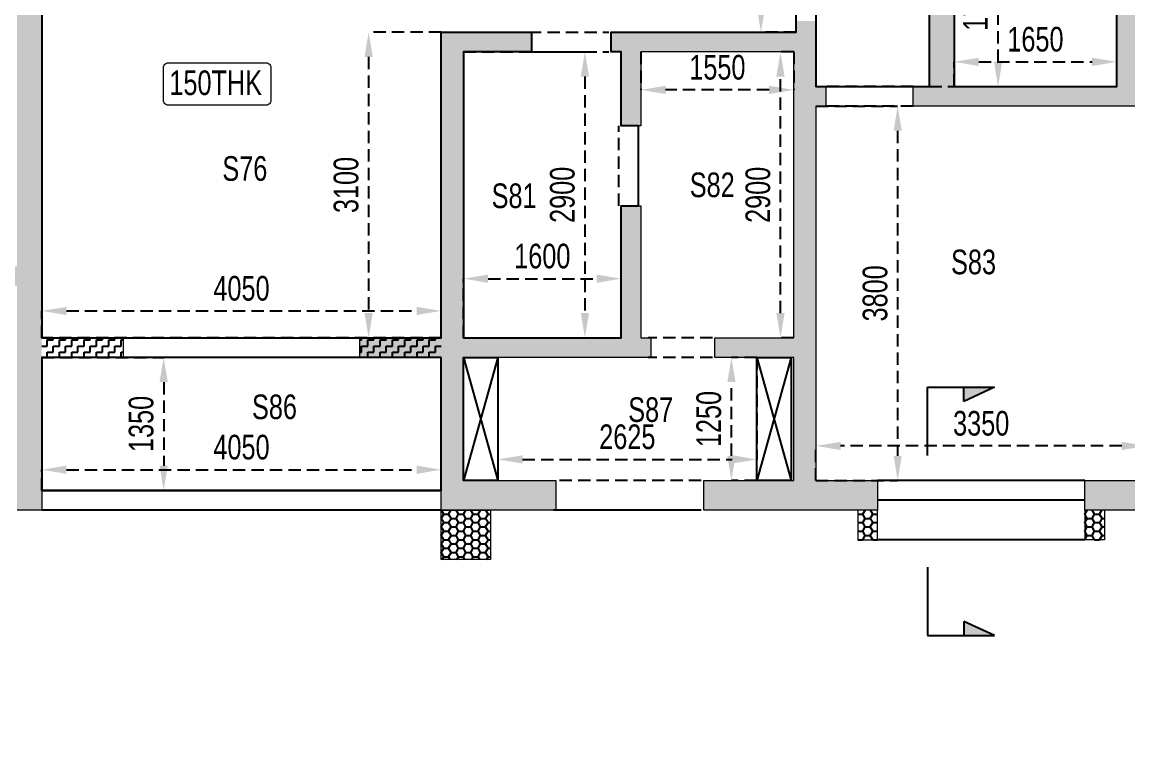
# Model space of a CAD drawing. Header units: millimetres. Extents: x 349 to 36302, y 188 to 51036.
# Drawn here: x 14052 to 25263, y 12200 to 19505 of the extents above; entities that cross this region are included whole.
import ezdxf

# ---------------------------------------------------------------- set-up
doc = ezdxf.new("R2010")
doc.units = ezdxf.units.MM
doc.linetypes.add('ACAD_ISO10W100', pattern=[18, 12, -3, 0, -3])
doc.linetypes.add('HIDDEN', pattern=[0.375, 0.25, -0.125])
for name, color, linetype in [('HATCH', 8, 'Continuous'), ('S-BEAM', 4, 'HIDDEN'), ('S-BEAM 1', 6, 'Continuous'), ('S-CUTOUT', 25, 'Continuous'), ('S-WALL HATCH', 251, 'Continuous'), ('SEC LINE', 1, 'Continuous')]:
    doc.layers.add(name, color=color, linetype=linetype)
for name, color, linetype, lineweight in [("S-BEAM NO'S", 2, 'Continuous', 20), ('S-GENERAL', 252, 'Continuous', 20), ('s-text', 20, 'Continuous', 13), ('S-WALL', 100, 'Continuous', 20)]:
    doc.layers.add(name, color=color, linetype=linetype, lineweight=lineweight)
doc.styles.add('Dim.s & Anno.(Misc.)', font='ARIALN.TTF')
doc.styles.add('SOBHA', font='swisscl.ttf')
doc.dimstyles.new('S-100-2', dxfattribs={"dimscale": 100, "dimtxt": 2.5, "dimasz": 2.5, "dimexe": 0, "dimexo": 0, "dimgap": 1, "dimtad": 1, "dimdec": 0, "dimzin": 0, "dimdsep": 46, "dimtxsty": 'SOBHA', "dimcen": 0.0895, "dimclrd": 8, "dimclre": 8, "dimclrt": 2, "dimadec": 0, "dimazin": 0, "dimtfac": 1, "dimtdec": 0, "dimtofl": 0, "dimtmove": 0, "dimatfit": 3, "dimfxl": 0.18, "dimtolj": 1, "dimtzin": 0, "dimlwd": -1, "dimlwe": -1, "dimarcsym": 1})
pattern_1 = [(0, (-404882.1, 280592.21), (62.5, 62.5), [62.5, -62.5]), (90, (-404819.6, 280592.21), (-62.5, 62.5), [62.5, -62.5])]
pattern_2 = [(0, (22525.838, 14251.84), (75, 43.30127), [50, -100]), (120, (22525.838, 14251.84), (-75, 43.30127), [50, -100]), (60, (22525.838, 14251.84), (2e-14, 86.60254), [-100, 50])]

# ---------------------------------------------------------------- blocks, each defined once
blk = doc.blocks.new('SEC')
at = {"layer": 'HATCH'}
h = blk.add_hatch(color=9, dxfattribs=at)
h.dxf.hatch_style = 1
h.paths.add_polyline_path([(543392.1, -306590.6), (543392.1, -306678.6), (543582.1, -306678.6)])
at = {"layer": 'SEC LINE', "color": 6, "linetype": 'ACAD_ISO10W100', "ltscale": 1000}
for p, q in [((543168, -306254.8), (543168, -306678.6)), ((543582.1, -306678.6), (543392.1, -306590.6)), ((543392.1, -306590.6), (543392.1, -306678.6)), ((543168, -306678.6), (543582.1, -306678.6))]:
    blk.add_line(p, q, dxfattribs=at)
blk = doc.blocks.new('*D186')
at = {"layer": 'Defpoints', "color": 0, "linetype": 'Continuous', "ltscale": 500, "transparency": 16777216}
for p in [(18301, 19402), (17565, 16302), (18301, 16302)]:
    blk.add_point(p, dxfattribs=at)
at = {"layer": 'S-BEAM', "color": 8, "ltscale": 500, "transparency": 16777216}
for p, q in [((18301, 19402), (17565, 19402)), ((17565, 19152), (17565, 16552)), ((18301, 16302), (17565, 16302))]:
    blk.add_line(p, q, dxfattribs=at)
at = {"layer": 'S-BEAM', "color": 8, "linetype": 'Continuous', "ltscale": 500, "transparency": 16777216}
for points in [[(17523, 19152), (17607, 19152), (17565, 19402)], [(17523, 16552), (17607, 16552), (17565, 16302)]]:
    blk.add_solid(points, dxfattribs=at)
at = {"layer": 'S-BEAM', "color": 2, "linetype": 'Continuous', "ltscale": 500, "transparency": 16777216, "insert": (17337, 17852), "char_height": 250, "attachment_point": 5, "rotation": 90, "style": 'SOBHA'}
blk.add_mtext('\\A1;3100', dxfattribs=at)
blk = doc.blocks.new('*D187')
at = {"layer": 'Defpoints', "color": 0, "linetype": 'Continuous', "ltscale": 500, "transparency": 16777216}
for p in [(18301, 16574), (14251, 16302), (18301, 16302)]:
    blk.add_point(p, dxfattribs=at)
at = {"layer": 'S-BEAM', "color": 8, "ltscale": 500, "transparency": 16777216}
for p, q in [((14251, 16302), (14251, 16574)), ((14501, 16574), (18051, 16574)), ((18301, 16302), (18301, 16574))]:
    blk.add_line(p, q, dxfattribs=at)
at = {"layer": 'S-BEAM', "color": 8, "linetype": 'Continuous', "ltscale": 500, "transparency": 16777216}
for points in [[(14501, 16615), (14501, 16532), (14251, 16574)], [(18051, 16615), (18051, 16532), (18301, 16574)]]:
    blk.add_solid(points, dxfattribs=at)
at = {"layer": 'S-BEAM', "color": 2, "linetype": 'Continuous', "ltscale": 500, "transparency": 16777216, "insert": (16276, 16802), "char_height": 250, "attachment_point": 5, "style": 'SOBHA'}
blk.add_mtext('\\A1;4050', dxfattribs=at)
blk = doc.blocks.new('*D188')
at = {"layer": 'Defpoints', "color": 0, "linetype": 'Continuous', "ltscale": 500, "transparency": 16777216}
for p in [(21741, 19202), (21876, 19202), (21876, 16302)]:
    blk.add_point(p, dxfattribs=at)
at = {"layer": 'S-BEAM', "color": 8, "ltscale": 500, "transparency": 16777216}
for p, q in [((21876, 19202), (21741, 19202)), ((21741, 16552), (21741, 18952)), ((21876, 16302), (21741, 16302))]:
    blk.add_line(p, q, dxfattribs=at)
at = {"layer": 'S-BEAM', "color": 8, "linetype": 'Continuous', "ltscale": 500, "transparency": 16777216}
for points in [[(21699, 18952), (21783, 18952), (21741, 19202)], [(21699, 16552), (21783, 16552), (21741, 16302)]]:
    blk.add_solid(points, dxfattribs=at)
at = {"layer": 'S-BEAM', "color": 2, "linetype": 'Continuous', "ltscale": 500, "transparency": 16777216, "insert": (21513, 17752), "char_height": 250, "attachment_point": 5, "rotation": 90, "style": 'SOBHA'}
blk.add_mtext('\\A1;2900', dxfattribs=at)
blk = doc.blocks.new('*D189')
at = {"layer": 'Defpoints', "color": 0, "linetype": 'Continuous', "ltscale": 500, "transparency": 16777216}
for p in [(20326, 19202), (21876, 19202), (20326, 18817)]:
    blk.add_point(p, dxfattribs=at)
at = {"layer": 'S-BEAM', "color": 8, "ltscale": 500, "transparency": 16777216}
for p, q in [((20326, 19202), (20326, 18817)), ((21876, 19202), (21876, 18817)), ((21626, 18817), (20576, 18817))]:
    blk.add_line(p, q, dxfattribs=at)
at = {"layer": 'S-BEAM', "color": 8, "linetype": 'Continuous', "ltscale": 500, "transparency": 16777216}
for points in [[(20576, 18859), (20576, 18775), (20326, 18817)], [(21626, 18859), (21626, 18775), (21876, 18817)]]:
    blk.add_solid(points, dxfattribs=at)
at = {"layer": 'S-BEAM', "color": 2, "linetype": 'Continuous', "ltscale": 500, "transparency": 16777216, "insert": (21101, 19045), "char_height": 250, "attachment_point": 5, "style": 'SOBHA'}
blk.add_mtext('\\A1;1550', dxfattribs=at)
blk = doc.blocks.new('*D190')
at = {"layer": 'Defpoints', "color": 0, "linetype": 'Continuous', "ltscale": 500, "transparency": 16777216}
for p in [(20126, 16901), (18526, 16302), (20126, 16302)]:
    blk.add_point(p, dxfattribs=at)
at = {"layer": 'S-BEAM', "color": 8, "ltscale": 500, "transparency": 16777216}
for p, q in [((18526, 16302), (18526, 16901)), ((18776, 16901), (19876, 16901)), ((20126, 16302), (20126, 16901))]:
    blk.add_line(p, q, dxfattribs=at)
at = {"layer": 'S-BEAM', "color": 8, "linetype": 'Continuous', "ltscale": 500, "transparency": 16777216}
for points in [[(18776, 16943), (18776, 16859), (18526, 16901)], [(19876, 16943), (19876, 16859), (20126, 16901)]]:
    blk.add_solid(points, dxfattribs=at)
at = {"layer": 'S-BEAM', "color": 2, "linetype": 'Continuous', "ltscale": 500, "transparency": 16777216, "insert": (19326, 17129), "char_height": 250, "attachment_point": 5, "style": 'SOBHA'}
blk.add_mtext('\\A1;1600', dxfattribs=at)
blk = doc.blocks.new('*D191')
at = {"layer": 'Defpoints', "color": 0, "linetype": 'Continuous', "ltscale": 500, "transparency": 16777216}
for p in [(18526, 19202), (18526, 16302), (19758, 16302)]:
    blk.add_point(p, dxfattribs=at)
at = {"layer": 'S-BEAM', "color": 8, "ltscale": 500, "transparency": 16777216}
for p, q in [((18526, 19202), (19758, 19202)), ((19758, 18952), (19758, 16552)), ((18526, 16302), (19758, 16302))]:
    blk.add_line(p, q, dxfattribs=at)
at = {"layer": 'S-BEAM', "color": 8, "linetype": 'Continuous', "ltscale": 500, "transparency": 16777216}
for points in [[(19716, 18952), (19800, 18952), (19758, 19202)], [(19716, 16552), (19800, 16552), (19758, 16302)]]:
    blk.add_solid(points, dxfattribs=at)
at = {"layer": 'S-BEAM', "color": 2, "linetype": 'Continuous', "ltscale": 500, "transparency": 16777216, "insert": (19530, 17752), "char_height": 250, "attachment_point": 5, "rotation": 90, "style": 'SOBHA'}
blk.add_mtext('\\A1;2900', dxfattribs=at)
blk = doc.blocks.new('*D192')
at = {"layer": 'Defpoints', "color": 0, "linetype": 'Continuous', "ltscale": 500, "transparency": 16777216}
for p in [(22101, 15204), (22101, 14852), (25451, 14852)]:
    blk.add_point(p, dxfattribs=at)
at = {"layer": 'S-BEAM', "color": 8, "ltscale": 500, "transparency": 16777216}
for p, q in [((22101, 14852), (22101, 15204)), ((25201, 15204), (22351, 15204)), ((25451, 14852), (25451, 15204))]:
    blk.add_line(p, q, dxfattribs=at)
at = {"layer": 'S-BEAM', "color": 8, "linetype": 'Continuous', "ltscale": 500, "transparency": 16777216}
for points in [[(22351, 15245), (22351, 15162), (22101, 15204)], [(25201, 15245), (25201, 15162), (25451, 15204)]]:
    blk.add_solid(points, dxfattribs=at)
at = {"layer": 'S-BEAM', "color": 2, "linetype": 'Continuous', "ltscale": 500, "transparency": 16777216, "insert": (23776, 15432), "char_height": 250, "attachment_point": 5, "style": 'SOBHA'}
blk.add_mtext('\\A1;3350', dxfattribs=at)
blk = doc.blocks.new('*D193')
at = {"layer": 'Defpoints', "color": 0, "linetype": 'Continuous', "ltscale": 500, "transparency": 16777216}
for p in [(22101, 18652), (22101, 14852), (22929, 14852)]:
    blk.add_point(p, dxfattribs=at)
at = {"layer": 'S-BEAM', "color": 8, "ltscale": 500, "transparency": 16777216}
for p, q in [((22101, 18652), (22929, 18652)), ((22929, 18402), (22929, 15102)), ((22101, 14852), (22929, 14852))]:
    blk.add_line(p, q, dxfattribs=at)
at = {"layer": 'S-BEAM', "color": 8, "linetype": 'Continuous', "ltscale": 500, "transparency": 16777216}
for points in [[(22888, 18402), (22971, 18402), (22929, 18652)], [(22888, 15102), (22971, 15102), (22929, 14852)]]:
    blk.add_solid(points, dxfattribs=at)
at = {"layer": 'S-BEAM', "color": 2, "linetype": 'Continuous', "ltscale": 500, "transparency": 16777216, "insert": (22701, 16752), "char_height": 250, "attachment_point": 5, "rotation": 90, "style": 'SOBHA'}
blk.add_mtext('\\A1;3800', dxfattribs=at)
blk = doc.blocks.new('*D167')
at = {"layer": 'Defpoints', "color": 0, "linetype": 'Continuous', "ltscale": 500, "transparency": 16777216}
for p in [(18876, 16102, 0), (21501, 16102, 0), (21501, 15067)]:
    blk.add_point(p, dxfattribs=at)
at = {"layer": 'S-BEAM', "color": 8, "ltscale": 500, "transparency": 16777216}
for p, q in [((18876, 16102), (18876, 15067)), ((21501, 16102), (21501, 15067)), ((19126, 15067), (21251, 15067))]:
    blk.add_line(p, q, dxfattribs=at)
at = {"layer": 'S-BEAM', "color": 8, "linetype": 'Continuous', "ltscale": 500, "transparency": 16777216}
for points in [[(19126, 15109), (19126, 15025), (18876, 15067)], [(21251, 15109), (21251, 15025), (21501, 15067)]]:
    blk.add_solid(points, dxfattribs=at)
at = {"layer": 'S-BEAM', "color": 2, "linetype": 'Continuous', "ltscale": 500, "transparency": 16777216, "insert": (20188, 15295), "char_height": 250, "attachment_point": 5, "style": 'SOBHA'}
blk.add_mtext('\\A1;2625', dxfattribs=at)
blk = doc.blocks.new('*D168')
at = {"layer": 'Defpoints', "color": 0, "linetype": 'Continuous', "ltscale": 500, "transparency": 16777216}
for p in [(21243, 16102), (21501, 16102), (21501, 14852, 0)]:
    blk.add_point(p, dxfattribs=at)
at = {"layer": 'S-BEAM', "color": 8, "ltscale": 500, "transparency": 16777216}
for p, q in [((21501, 16102), (21243, 16102)), ((21243, 15102), (21243, 15852)), ((21501, 14852), (21243, 14852))]:
    blk.add_line(p, q, dxfattribs=at)
at = {"layer": 'S-BEAM', "color": 8, "linetype": 'Continuous', "ltscale": 500, "transparency": 16777216}
for points in [[(21202, 15852), (21285, 15852), (21243, 16102)], [(21202, 15102), (21285, 15102), (21243, 14852)]]:
    blk.add_solid(points, dxfattribs=at)
at = {"layer": 'S-BEAM', "color": 2, "linetype": 'Continuous', "ltscale": 500, "transparency": 16777216, "insert": (21015, 15477), "char_height": 250, "attachment_point": 5, "rotation": 90, "style": 'SOBHA'}
blk.add_mtext('\\A1;1250', dxfattribs=at)
blk = doc.blocks.new('*D200')
at = {"layer": 'Defpoints', "color": 0, "linetype": 'Continuous', "ltscale": 500, "transparency": 16777216}
for p in [(18301, 14962), (14251, 14752), (18301, 14752)]:
    blk.add_point(p, dxfattribs=at)
at = {"layer": 'S-BEAM', "color": 8, "ltscale": 500, "transparency": 16777216}
for p, q in [((14251, 14752), (14251, 14962)), ((14501, 14962), (18051, 14962)), ((18301, 14752), (18301, 14962))]:
    blk.add_line(p, q, dxfattribs=at)
at = {"layer": 'S-BEAM', "color": 8, "linetype": 'Continuous', "ltscale": 500, "transparency": 16777216}
for points in [[(14501, 15004), (14501, 14920), (14251, 14962)], [(18051, 15004), (18051, 14920), (18301, 14962)]]:
    blk.add_solid(points, dxfattribs=at)
at = {"layer": 'S-BEAM', "color": 2, "linetype": 'Continuous', "ltscale": 500, "transparency": 16777216, "insert": (16276, 15190), "char_height": 250, "attachment_point": 5, "style": 'SOBHA'}
blk.add_mtext('\\A1;4050', dxfattribs=at)
blk = doc.blocks.new('*D201')
at = {"layer": 'Defpoints', "color": 0, "linetype": 'Continuous', "ltscale": 500, "transparency": 16777216}
for p in [(14251, 16102), (14251, 14752), (15487, 14752)]:
    blk.add_point(p, dxfattribs=at)
at = {"layer": 'S-BEAM', "color": 8, "ltscale": 500, "transparency": 16777216}
for p, q in [((14251, 16102), (15487, 16102)), ((15487, 15852), (15487, 15002)), ((14251, 14752), (15487, 14752))]:
    blk.add_line(p, q, dxfattribs=at)
at = {"layer": 'S-BEAM', "color": 8, "linetype": 'Continuous', "ltscale": 500, "transparency": 16777216}
for points in [[(15445, 15852), (15529, 15852), (15487, 16102)], [(15445, 15002), (15529, 15002), (15487, 14752)]]:
    blk.add_solid(points, dxfattribs=at)
at = {"layer": 'S-BEAM', "color": 2, "linetype": 'Continuous', "ltscale": 500, "transparency": 16777216, "insert": (15259, 15427), "char_height": 250, "attachment_point": 5, "rotation": 90, "style": 'SOBHA'}
blk.add_mtext('\\A1;1350', dxfattribs=at)
blk = doc.blocks.new('*D208')
at = {"layer": 'Defpoints', "color": 0, "linetype": 'Continuous', "ltscale": 500, "transparency": 16777216}
for p in [(21901, 20527), (21543, 19402), (21901, 19402)]:
    blk.add_point(p, dxfattribs=at)
at = {"layer": 'S-BEAM', "color": 8, "ltscale": 500, "transparency": 16777216}
for p, q in [((21901, 20527), (21543, 20527)), ((21543, 20277), (21543, 19652)), ((21901, 19402), (21543, 19402))]:
    blk.add_line(p, q, dxfattribs=at)
at = {"layer": 'S-BEAM', "color": 8, "linetype": 'Continuous', "ltscale": 500, "transparency": 16777216}
for points in [[(21501, 20277), (21585, 20277), (21543, 20527)], [(21501, 19652), (21585, 19652), (21543, 19402)]]:
    blk.add_solid(points, dxfattribs=at)
at = {"layer": 'S-BEAM', "color": 2, "linetype": 'Continuous', "ltscale": 500, "transparency": 16777216, "insert": (21315, 19964), "char_height": 250, "attachment_point": 5, "rotation": 90, "style": 'SOBHA'}
blk.add_mtext('\\A1;1125', dxfattribs=at)
blk = doc.blocks.new('*D209')
at = {"layer": 'Defpoints', "color": 0, "linetype": 'Continuous', "ltscale": 500, "transparency": 16777216}
for p in [(23251, 20552), (23947, 20552), (23251, 18852)]:
    blk.add_point(p, dxfattribs=at)
at = {"layer": 'S-BEAM', "color": 8, "ltscale": 500, "transparency": 16777216}
for p, q in [((23251, 20552), (23947, 20552)), ((23947, 19102), (23947, 20302)), ((23251, 18852), (23947, 18852))]:
    blk.add_line(p, q, dxfattribs=at)
at = {"layer": 'S-BEAM', "color": 8, "linetype": 'Continuous', "ltscale": 500, "transparency": 16777216}
for points in [[(23906, 20302), (23989, 20302), (23947, 20552)], [(23906, 19102), (23989, 19102), (23947, 18852)]]:
    blk.add_solid(points, dxfattribs=at)
at = {"layer": 'S-BEAM', "color": 2, "linetype": 'Continuous', "ltscale": 500, "transparency": 16777216, "insert": (23719, 19702), "char_height": 250, "attachment_point": 5, "rotation": 90, "style": 'SOBHA'}
blk.add_mtext('\\A1;1700', dxfattribs=at)
blk = doc.blocks.new('*D211')
at = {"layer": 'Defpoints', "color": 0, "linetype": 'Continuous', "ltscale": 500, "transparency": 16777216}
for p in [(25151, 19102), (23501, 18852), (25151, 18852)]:
    blk.add_point(p, dxfattribs=at)
at = {"layer": 'S-BEAM', "color": 8, "ltscale": 500, "transparency": 16777216}
for p, q in [((23501, 18852), (23501, 19102)), ((23751, 19102), (24901, 19102)), ((25151, 18852), (25151, 19102))]:
    blk.add_line(p, q, dxfattribs=at)
at = {"layer": 'S-BEAM', "color": 8, "linetype": 'Continuous', "ltscale": 500, "transparency": 16777216}
for points in [[(23751, 19143), (23751, 19060), (23501, 19102)], [(24901, 19143), (24901, 19060), (25151, 19102)]]:
    blk.add_solid(points, dxfattribs=at)
at = {"layer": 'S-BEAM', "color": 2, "linetype": 'Continuous', "ltscale": 500, "transparency": 16777216, "insert": (24326, 19330), "char_height": 250, "attachment_point": 5, "style": 'SOBHA'}
blk.add_mtext('\\A1;1650', dxfattribs=at)

msp = doc.modelspace()

# ---------------------------------------------------------------- hatches: boundary and pattern name
at = {"layer": 'S-WALL HATCH', "linetype": 'Continuous', "ltscale": 500, "transparency": 33554687}
h = msp.add_hatch(dxfattribs=at)
h.set_pattern_fill('HONEY', color=25, scale=400)
h.set_pattern_definition([(0, (-1187868.24, 206467.5), (75, 43.3012702), [50, -100]), (120, (-1187868.24, 206467.5), (-75, 43.3012702), [50, -100]), (60, (-1187868.24, 206467.5), (2e-14, 86.6025404), [-100, 50])])
h.paths.add_polyline_path([(12450.8, 14551.8), (11950.8, 14551.8), (11950.8, 14051.8), (12450.8, 14051.8)])
h.paths.add_polyline_path([(4050.8, 19351.8), (3750.8, 19351.8), (3750.8, 19151.8), (4050.8, 19151.8)])
h.paths.add_polyline_path([(4050.8, 21651.8), (3750.8, 21651.8), (3750.8, 21451.8), (4050.8, 21451.8)])
h.paths.add_polyline_path([(30435.5, 1753.7), (33681.1, 1753.7), (33681.1, 2149), (30435.5, 2149)], flags=9)
h.paths.add_polyline_path([(23298.5, 13257.5), (23683.5, 13257.5), (23683.5, 13978.3), (23298.5, 13978.3)], flags=9)
h.paths.add_polyline_path([(23298.5, 15089.1), (23683.5, 15089.1), (23683.5, 15809.9), (23298.5, 15809.9)], flags=9)
h.paths.add_polyline_path([(16805.3, 31053.7), (16805.3, 32614), (16278.1, 32614), (16278.1, 31053.7)], flags=9)
h.paths.add_polyline_path([(3995.8, 40319.6), (3995.8, 41879.9), (3468.6, 41879.9), (3468.6, 40319.6)], flags=9)
h.paths.add_polyline_path([(3995.8, 36144.6), (3995.8, 37704.9), (3468.6, 37704.9), (3468.6, 36144.6)], flags=9)
h.paths.add_polyline_path([(3995.8, 25169.6), (3995.8, 26729.9), (3468.6, 26729.9), (3468.6, 25169.6)], flags=9)
h.paths.add_polyline_path([(3995.8, 15569.6), (3995.8, 17129.9), (3468.6, 17129.9), (3468.6, 15569.6)], flags=9)
h.paths.add_polyline_path([(15338.4, 13898.5), (16898.7, 13898.5), (16898.7, 14425.7), (15338.4, 14425.7)], flags=9)
h.paths.add_polyline_path([(32310.4, 22157.4), (32310.4, 23717.7), (31783.2, 23717.7), (31783.2, 22157.4)], flags=9)
h.paths.add_polyline_path([(28341.5, 31576.1), (28341.5, 33136.4), (27814.3, 33136.4), (27814.3, 31576.1)], flags=9)
h.paths.add_polyline_path([(32209.4, 39845.6), (32209.4, 41405.9), (31682.2, 41405.9), (31682.2, 39845.6)], flags=9)
h.paths.add_polyline_path([(11135.4, 34608.9), (12695.7, 34608.9), (12695.7, 35136.1), (11135.4, 35136.1)], flags=9)
h.paths.add_polyline_path([(22721.8, 49894.7), (24282.1, 49894.7), (24282.1, 50421.9), (22721.8, 50421.9)], flags=9)
h.paths.add_polyline_path([(32217.9, 42546.6), (32217.9, 44106.9), (31690.7, 44106.9), (31690.7, 42546.6)], flags=9)
h.paths.add_polyline_path([(32217.9, 33735.1), (32217.9, 35295.4), (31690.7, 35295.4), (31690.7, 33735.1)], flags=9)
h.paths.add_polyline_path([(26431.7, 14028.2), (27992, 14028.2), (27992, 14555.4), (26431.7, 14555.4)], flags=9)
h.paths.add_polyline_path([(19356.2, 14028.2), (20916.5, 14028.2), (20916.5, 14555.4), (19356.2, 14555.4)], flags=9)
h.paths.add_polyline_path([(9371.6, 14028.2), (10931.9, 14028.2), (10931.9, 14555.4), (9371.6, 14555.4)], flags=9)
h.paths.add_polyline_path([(4041.8, 22231.9), (4041.8, 23792.2), (3514.6, 23792.2), (3514.6, 22231.9)], flags=9)
h.paths.add_polyline_path([(4101.1, 47007.5), (4101.1, 48567.8), (3573.9, 48567.8), (3573.9, 47007.5)], flags=9)
h.paths.add_polyline_path([(15497.8, 33271.2), (15497.8, 34831.5), (14970.6, 34831.5), (14970.6, 33271.2)], flags=9)
h.paths.add_polyline_path([(15418.8, 35571.6), (15418.8, 37131.9), (14891.6, 37131.9), (14891.6, 35571.6)], flags=9)
h.paths.add_polyline_path([(15418.8, 37871.6), (15418.8, 39431.9), (14891.6, 39431.9), (14891.6, 37871.6)], flags=9)
h.paths.add_polyline_path([(11269.1, 25056.1), (11269.1, 26616.4), (10741.9, 26616.4), (10741.9, 25056.1)], flags=9)
h.paths.add_polyline_path([(12053.5, 20391.2), (12053.5, 21951.5), (11526.3, 21951.5), (11526.3, 20391.2)], flags=9)
h.paths.add_polyline_path([(17843, 21083.2), (17843, 22643.5), (17315.8, 22643.5), (17315.8, 21083.2)], flags=9)
h.paths.add_polyline_path([(23700.8, 20682.3), (25261.1, 20682.3), (25261.1, 21209.5), (23700.8, 21209.5)], flags=9)
h.paths.add_polyline_path([(21864.1, 20682.3), (23424.4, 20682.3), (23424.4, 21209.5), (21864.1, 21209.5)], flags=9)
h.paths.add_polyline_path([(24771.6, 39874), (24771.6, 41434.3), (24244.4, 41434.3), (24244.4, 39874)], flags=9)
h.paths.add_polyline_path([(24024.9, 43785.1), (24024.9, 45345.4), (23497.7, 45345.4), (23497.7, 43785.1)], flags=9)
h.paths.add_polyline_path([(27687.3, 46261.9), (29247.6, 46261.9), (29247.6, 46789.1), (27687.3, 46789.1)], flags=9)
h.paths.add_polyline_path([(11324.9, 39860.1), (11324.9, 41420.3), (10797.7, 41420.3), (10797.7, 39860.1)], flags=9)
h.paths.add_polyline_path([(8551.4, 46461.9), (10111.7, 46461.9), (10111.7, 46989.1), (8551.4, 46989.1)], flags=9)
h.paths.add_polyline_path([(8690.4, 24598.6), (9781.3, 24598.6), (9781.3, 25125.8), (8690.4, 25125.8)], flags=9)
h.paths.add_polyline_path([(23080.3, 22903.1), (24171.2, 22903.1), (24171.2, 23430.3), (23080.3, 23430.3)], flags=9)
h.paths.add_polyline_path([(23363.2, 32960), (24454.2, 32960), (24454.2, 33487.2), (23363.2, 33487.2)], flags=9)
h.paths.add_polyline_path([(25689.8, 41058.7), (26780.7, 41058.7), (26780.7, 41585.9), (25689.8, 41585.9)], flags=9)
h.paths.add_polyline_path([(8797.6, 41783.2), (9888.5, 41783.2), (9888.5, 42310.3), (8797.6, 42310.3)], flags=9)
h.paths.add_polyline_path([(13914.6, 33663.8), (15005.6, 33663.8), (15005.6, 34191), (13914.6, 34191)], flags=9)
h.paths.add_polyline_path([(17749, 42186.8), (18839.9, 42186.8), (18839.9, 42714), (17749, 42714)], flags=9)
h.paths.add_polyline_path([(32407.1, 40250.9), (32792.1, 40250.9), (32792.1, 40971.7), (32407.1, 40971.7)], flags=9)
h.paths.add_polyline_path([(28711.8, 40250.9), (29096.8, 40250.9), (29096.8, 40971.7), (28711.8, 40971.7)], flags=9)
h.paths.add_polyline_path([(14069.1, 23982.3), (15629.4, 23982.3), (15629.4, 24509.5), (14069.1, 24509.5)], flags=9)
h.paths.add_polyline_path([(13852.4, 24365.9), (13852.4, 25926.2), (13325.2, 25926.2), (13325.2, 24365.9)], flags=9)
h.paths.add_polyline_path([(13852.4, 39924.2), (13852.4, 41484.4), (13325.2, 41484.4), (13325.2, 39924.2)], flags=9)
h.paths.add_polyline_path([(21606.4, 41561.6), (23166.7, 41561.6), (23166.7, 42088.8), (21606.4, 42088.8)], flags=9)
h.paths.add_polyline_path([(14113.7, 9780.6), (21494.1, 9780.6), (21494.1, 11995.1), (14113.7, 11995.1)], flags=9)
h.paths.add_polyline_path([(30381.2, 3048.3), (35216.4, 3048.3), (35216.4, 3482.8), (30381.2, 3482.8)], flags=9)
h.paths.add_polyline_path([(27476.8, 5434.1), (28877.8, 5434.1), (28877.8, 5830.2), (27476.8, 5830.2)], flags=9)
h.paths.add_polyline_path([(30319.7, 4396), (34324.9, 4396), (34324.9, 4791.4), (30319.7, 4791.4)], flags=9)
h.paths.add_polyline_path([(27372.9, 6302.6), (32821.9, 6302.6), (32821.9, 7690), (27372.9, 7690)], flags=9)
h.paths.add_polyline_path([(27385.4, 7723.6), (28580.9, 7723.6), (28580.9, 8111.7), (27385.4, 8111.7)], flags=9)
h.paths.add_polyline_path([(14017.2, 11970.3), (15743.3, 11970.3), (15743.3, 12497.5), (14017.2, 12497.5)], flags=9)
h.paths.add_polyline_path([(13975.9, 12347.3), (23228.1, 12347.3), (23228.1, 13200.6), (13975.9, 13200.6)], flags=9)
h = msp.add_hatch(dxfattribs=at)
h.set_pattern_fill('HONEY', color=25, scale=400)
h.set_pattern_definition(pattern_2)
h.paths.add_polyline_path([(27063.3, 50251.8), (26863.3, 50251.8), (26863.3, 49951.8), (27063.3, 49951.8)])
h.paths.add_polyline_path([(24763.3, 50251.8), (24563.3, 50251.8), (24563.3, 49951.8), (24763.3, 49951.8)])
h.paths.add_polyline_path([(30435.5, 1753.7), (33681.1, 1753.7), (33681.1, 2149), (30435.5, 2149)], flags=9)
h.paths.add_polyline_path([(23298.5, 13257.5), (23683.5, 13257.5), (23683.5, 13978.3), (23298.5, 13978.3)], flags=9)
h.paths.add_polyline_path([(23298.5, 15089.1), (23683.5, 15089.1), (23683.5, 15809.9), (23298.5, 15809.9)], flags=9)
h.paths.add_polyline_path([(16805.3, 31053.7), (16805.3, 32614), (16278.1, 32614), (16278.1, 31053.7)], flags=9)
h.paths.add_polyline_path([(3995.8, 40319.6), (3995.8, 41879.9), (3468.6, 41879.9), (3468.6, 40319.6)], flags=9)
h.paths.add_polyline_path([(3995.8, 36144.6), (3995.8, 37704.9), (3468.6, 37704.9), (3468.6, 36144.6)], flags=9)
h.paths.add_polyline_path([(3995.8, 25169.6), (3995.8, 26729.9), (3468.6, 26729.9), (3468.6, 25169.6)], flags=9)
h.paths.add_polyline_path([(3995.8, 15569.6), (3995.8, 17129.9), (3468.6, 17129.9), (3468.6, 15569.6)], flags=9)
h.paths.add_polyline_path([(15338.4, 13898.5), (16898.7, 13898.5), (16898.7, 14425.7), (15338.4, 14425.7)], flags=9)
h.paths.add_polyline_path([(32310.4, 22157.4), (32310.4, 23717.7), (31783.2, 23717.7), (31783.2, 22157.4)], flags=9)
h.paths.add_polyline_path([(28341.5, 31576.1), (28341.5, 33136.4), (27814.3, 33136.4), (27814.3, 31576.1)], flags=9)
h.paths.add_polyline_path([(32209.4, 39845.6), (32209.4, 41405.9), (31682.2, 41405.9), (31682.2, 39845.6)], flags=9)
h.paths.add_polyline_path([(11135.4, 34608.9), (12695.7, 34608.9), (12695.7, 35136.1), (11135.4, 35136.1)], flags=9)
h.paths.add_polyline_path([(22721.8, 49894.7), (24282.1, 49894.7), (24282.1, 50421.9), (22721.8, 50421.9)], flags=9)
h.paths.add_polyline_path([(32217.9, 42546.6), (32217.9, 44106.9), (31690.7, 44106.9), (31690.7, 42546.6)], flags=9)
h.paths.add_polyline_path([(32217.9, 33735.1), (32217.9, 35295.4), (31690.7, 35295.4), (31690.7, 33735.1)], flags=9)
h.paths.add_polyline_path([(26431.7, 14028.2), (27992, 14028.2), (27992, 14555.4), (26431.7, 14555.4)], flags=9)
h.paths.add_polyline_path([(19356.2, 14028.2), (20916.5, 14028.2), (20916.5, 14555.4), (19356.2, 14555.4)], flags=9)
h.paths.add_polyline_path([(9371.6, 14028.2), (10931.9, 14028.2), (10931.9, 14555.4), (9371.6, 14555.4)], flags=9)
h.paths.add_polyline_path([(4041.8, 22231.9), (4041.8, 23792.2), (3514.6, 23792.2), (3514.6, 22231.9)], flags=9)
h.paths.add_polyline_path([(4101.1, 47007.5), (4101.1, 48567.8), (3573.9, 48567.8), (3573.9, 47007.5)], flags=9)
h.paths.add_polyline_path([(15497.8, 33271.2), (15497.8, 34831.5), (14970.6, 34831.5), (14970.6, 33271.2)], flags=9)
h.paths.add_polyline_path([(15418.8, 35571.6), (15418.8, 37131.9), (14891.6, 37131.9), (14891.6, 35571.6)], flags=9)
h.paths.add_polyline_path([(15418.8, 37871.6), (15418.8, 39431.9), (14891.6, 39431.9), (14891.6, 37871.6)], flags=9)
h.paths.add_polyline_path([(11269.1, 25056.1), (11269.1, 26616.4), (10741.9, 26616.4), (10741.9, 25056.1)], flags=9)
h.paths.add_polyline_path([(12053.5, 20391.2), (12053.5, 21951.5), (11526.3, 21951.5), (11526.3, 20391.2)], flags=9)
h.paths.add_polyline_path([(17843, 21083.2), (17843, 22643.5), (17315.8, 22643.5), (17315.8, 21083.2)], flags=9)
h.paths.add_polyline_path([(23700.8, 20682.3), (25261.1, 20682.3), (25261.1, 21209.5), (23700.8, 21209.5)], flags=9)
h.paths.add_polyline_path([(21864.1, 20682.3), (23424.4, 20682.3), (23424.4, 21209.5), (21864.1, 21209.5)], flags=9)
h.paths.add_polyline_path([(24771.6, 39874), (24771.6, 41434.3), (24244.4, 41434.3), (24244.4, 39874)], flags=9)
h.paths.add_polyline_path([(24024.9, 43785.1), (24024.9, 45345.4), (23497.7, 45345.4), (23497.7, 43785.1)], flags=9)
h.paths.add_polyline_path([(27687.3, 46261.9), (29247.6, 46261.9), (29247.6, 46789.1), (27687.3, 46789.1)], flags=9)
h.paths.add_polyline_path([(11324.9, 39860.1), (11324.9, 41420.3), (10797.7, 41420.3), (10797.7, 39860.1)], flags=9)
h.paths.add_polyline_path([(8551.4, 46461.9), (10111.7, 46461.9), (10111.7, 46989.1), (8551.4, 46989.1)], flags=9)
h.paths.add_polyline_path([(8690.4, 24598.6), (9781.3, 24598.6), (9781.3, 25125.8), (8690.4, 25125.8)], flags=9)
h.paths.add_polyline_path([(23080.3, 22903.1), (24171.2, 22903.1), (24171.2, 23430.3), (23080.3, 23430.3)], flags=9)
h.paths.add_polyline_path([(23363.2, 32960), (24454.2, 32960), (24454.2, 33487.2), (23363.2, 33487.2)], flags=9)
h.paths.add_polyline_path([(25689.8, 41058.7), (26780.7, 41058.7), (26780.7, 41585.9), (25689.8, 41585.9)], flags=9)
h.paths.add_polyline_path([(8797.6, 41783.2), (9888.5, 41783.2), (9888.5, 42310.3), (8797.6, 42310.3)], flags=9)
h.paths.add_polyline_path([(13914.6, 33663.8), (15005.6, 33663.8), (15005.6, 34191), (13914.6, 34191)], flags=9)
h.paths.add_polyline_path([(17749, 42186.8), (18839.9, 42186.8), (18839.9, 42714), (17749, 42714)], flags=9)
h.paths.add_polyline_path([(32407.1, 40250.9), (32792.1, 40250.9), (32792.1, 40971.7), (32407.1, 40971.7)], flags=9)
h.paths.add_polyline_path([(28711.8, 40250.9), (29096.8, 40250.9), (29096.8, 40971.7), (28711.8, 40971.7)], flags=9)
h.paths.add_polyline_path([(14069.1, 23982.3), (15629.4, 23982.3), (15629.4, 24509.5), (14069.1, 24509.5)], flags=9)
h.paths.add_polyline_path([(13852.4, 24365.9), (13852.4, 25926.2), (13325.2, 25926.2), (13325.2, 24365.9)], flags=9)
h.paths.add_polyline_path([(13852.4, 39924.2), (13852.4, 41484.4), (13325.2, 41484.4), (13325.2, 39924.2)], flags=9)
h.paths.add_polyline_path([(21606.4, 41561.6), (23166.7, 41561.6), (23166.7, 42088.8), (21606.4, 42088.8)], flags=9)
h.paths.add_polyline_path([(14113.7, 9780.6), (21494.1, 9780.6), (21494.1, 11995.1), (14113.7, 11995.1)], flags=9)
h.paths.add_polyline_path([(30381.2, 3048.3), (35216.4, 3048.3), (35216.4, 3482.8), (30381.2, 3482.8)], flags=9)
h.paths.add_polyline_path([(27476.8, 5434.1), (28877.8, 5434.1), (28877.8, 5830.2), (27476.8, 5830.2)], flags=9)
h.paths.add_polyline_path([(30319.7, 4396), (34324.9, 4396), (34324.9, 4791.4), (30319.7, 4791.4)], flags=9)
h.paths.add_polyline_path([(27372.9, 6302.6), (32821.9, 6302.6), (32821.9, 7690), (27372.9, 7690)], flags=9)
h.paths.add_polyline_path([(27385.4, 7723.6), (28580.9, 7723.6), (28580.9, 8111.7), (27385.4, 8111.7)], flags=9)
h.paths.add_polyline_path([(14017.2, 11970.3), (15743.3, 11970.3), (15743.3, 12497.5), (14017.2, 12497.5)], flags=9)
h.paths.add_polyline_path([(13975.9, 12347.3), (23228.1, 12347.3), (23228.1, 13200.6), (13975.9, 13200.6)], flags=9)
at = {"layer": 'S-WALL HATCH', "ltscale": 7.5, "transparency": 33554687}
h = msp.add_hatch(color=251, dxfattribs=at)
h.dxf.hatch_style = 1
h.paths.add_polyline_path([(14250.8, 20526.8), (21900.8, 20526.8), (21900.8, 20426.8), (22100.8, 20426.8), (22100.8, 20751.8), (17300.8, 20751.8), (17300.8, 21301.8), (17100.8, 21301.8), (17100.8, 20751.8), (14250.8, 20751.8), (14250.8, 23851.8), (14350.8, 23851.8), (14350.8, 24051.8), (14250.8, 24051.8), (14000.8, 24051.8), (13350.8, 24051.8), (13350.8, 24661.8), (13100.8, 24661.8), (13100.8, 24561.8), (11550.8, 24561.8), (11550.8, 25286.8), (11300.8, 25286.8), (11300.8, 21776.8), (11550.8, 21776.8), (11550.8, 22426.8), (14000.8, 22426.8), (14000.8, 18726.8), (14000.8, 18526.8), (14000.8, 17026.8), (13900.8, 17026.8), (13900.8, 16826.8), (14000.8, 16826.8), (14000.8, 14551.8), (14250.8, 14551.8), (14250.8, 16101.8), (14250.8, 16301.8)])
h.paths.add_polyline_path([(14000.8, 22676.8), (11550.8, 22676.8), (11552, 24361.8), (13150.8, 24361.8), (13150.8, 23851.8), (14000.8, 23851.8)], flags=16)
h = msp.add_hatch(color=251, dxfattribs=at)
h.dxf.hatch_style = 1
h.paths.add_polyline_path([(27550.8, 20551.8), (27325.8, 20551.8), (27325.8, 18851.8), (25375.8, 18851.8), (25375.8, 20551.8), (26415.8, 20551.8), (26415.8, 20751.8), (25375.8, 20751.8), (25150.8, 20751.8), (24775.8, 20751.8), (24775.8, 20551.8), (25150.8, 20551.8), (25150.8, 18851.8), (23500.8, 18851.8), (23500.8, 20551.8), (23875.8, 20551.8), (23875.8, 20751.8), (23500.8, 20751.8), (23250.8, 20751.8), (23250.8, 18851.8), (23085.8, 18851.8), (23085.8, 18651.8), (23250.8, 18651.8), (23500.8, 18651.8), (25150.8, 18651.8), (25375.8, 18651.8), (25450.8, 18651.8), (25450.8, 17901.8), (25650.8, 17901.8), (25650.8, 18651.8), (27325.8, 18651.8), (27350.8, 18651.8), (27350.8, 16601.8), (27350.8, 16051.8), (27250.8, 16051.8), (27250.8, 15851.8), (27350.8, 15851.8), (27600.8, 15851.8), (27600.8, 16351.8), (28750.8, 16351.8), (28750.8, 15601.8), (28950.8, 15601.8), (28950.8, 16351.8), (30490.8, 16351.8), (30490.8, 16601.8), (27550.8, 16601.8), (27550.8, 18651.8)])
h = msp.add_hatch(color=251, dxfattribs=at)
h.dxf.hatch_style = 1
h.paths.add_polyline_path([(22100.8, 18651.8), (22200.8, 18651.8), (22200.8, 18851.8), (22100.8, 18851.8), (22100.8, 19201.8), (22100.8, 19401.8), (22100.8, 19516.8), (21900.8, 19516.8), (21900.8, 19401.8), (20025.8, 19401.8), (20025.8, 19201.8), (20125.8, 19201.8), (20125.8, 18451.8), (20325.8, 18451.8), (20325.8, 19201.8), (21875.8, 19201.8), (21875.8, 16301.8), (21075.8, 16301.8), (21075.8, 16101.8), (21875.8, 16101.8), (21875.8, 14851.8), (20963.3, 14851.8), (20963.3, 14551.8), (21875.8, 14551.8), (22100.8, 14551.8), (22725.8, 14551.8), (22725.8, 14851.8), (22100.8, 14851.8)])
h = msp.add_hatch(color=251, dxfattribs=at)
h.dxf.hatch_style = 1
h.paths.add_polyline_path([(20425.8, 16301.8), (20325.8, 16301.8), (20325.8, 17641.8), (20125.8, 17641.8), (20125.8, 16301.8), (18525.8, 16301.8), (18525.8, 19201.8), (19215.8, 19201.8), (19215.8, 19401.8), (18300.8, 19401.8), (18300.8, 19201.8), (18300.8, 16301.8), (17475.8, 16301.8), (17475.8, 16101.8), (18300.8, 16101.8), (18300.8, 14551.8), (18525.8, 14551.8), (19463.3, 14551.8), (19463.3, 14851.8), (18525.8, 14851.8), (18525.8, 16101.8), (20425.8, 16101.8)])
h = msp.add_hatch(color=251, dxfattribs=at)
h.dxf.hatch_style = 1
h.paths.add_polyline_path([(25700.8, 15851.8), (26600.8, 15851.8), (26600.8, 16051.8), (25650.8, 16051.8), (25650.8, 17091.8), (25450.8, 17091.8), (25450.8, 15851.8), (25450.8, 14851.8), (24825.8, 14851.8), (24825.8, 14551.8), (25450.8, 14551.8), (26475.8, 14551.8), (26475.8, 14851.8), (25700.8, 14851.8)])
h = msp.add_hatch(dxfattribs=at)
h.set_pattern_fill('ZIGZAG', color=251, scale=500)
h.set_pattern_definition(pattern_1)
h.paths.add_polyline_path([(15075.8, 16301.8), (14250.8, 16301.8), (14250.8, 16101.8), (15075.8, 16101.8)])
h = msp.add_hatch(dxfattribs=at)
h.set_pattern_fill('ZIGZAG', color=251, scale=500)
h.set_pattern_definition(pattern_1)
h.paths.add_polyline_path([(18300.8, 16301.8), (17475.8, 16301.8), (17475.8, 16101.8), (18300.8, 16101.8)])
at = {"layer": 'S-WALL HATCH', "linetype": 'Continuous', "ltscale": 500, "transparency": 33554687}
h = msp.add_hatch(dxfattribs=at)
h.set_pattern_fill('HONEY', color=25, scale=400)
h.set_pattern_definition(pattern_2)
h.paths.add_polyline_path([(18800.8, 14551.8), (18525.8, 14551.8), (18300.8, 14551.8), (18300.8, 14051.8), (18800.8, 14051.8)])
h = msp.add_hatch(dxfattribs=at)
h.set_pattern_fill('HONEY', color=25, scale=400)
h.set_pattern_definition(pattern_2)
h.paths.add_polyline_path([(22725.8, 14551.8), (22525.8, 14551.8), (22525.8, 14251.8), (22725.8, 14251.8)])
h.paths.add_polyline_path([(25025.8, 14551.8), (24825.8, 14551.8), (24825.8, 14251.8), (25025.8, 14251.8)])

# ---------------------------------------------------------------- linework, layer by layer
at = {"layer": 'S-BEAM', "ltscale": 500}
for p, q in [((19190.8, 19401.8), (20000.8, 19401.8)), ((19190.8, 19201.8), (20000.8, 19201.8)), ((23085.8, 18851.8), (22175.8, 18851.8)), ((23085.8, 18651.8), (22175.8, 18651.8)), ((20100.8, 17641.8), (20100.8, 18451.8)), ((18300.8, 16301.8), (14250.8, 16301.8)), ((21050.8, 16301.8), (20400.8, 16301.8)), ((21050.8, 16101.8), (20400.8, 16101.8)), ((20938.3, 14851.8), (19438.3, 14851.8))]:
    msp.add_line(p, q, dxfattribs=at)
at = {"layer": 'S-BEAM', "color": 41, "linetype": 'Continuous', "ltscale": 500, "true_color": 0xf4ee51}
for points in [[(18300.8, 19201.8), (18300.8, 19401.8), (19215.8, 19401.8), (19215.8, 19201.8), (18525.8, 19201.8), (18525.8, 16301.8), (20125.8, 16301.8), (20125.8, 17641.8), (20300.8, 17641.8), (20300.8, 18451.8), (20125.8, 18451.8), (20125.8, 19201.8), (20025.8, 19201.8), (20025.8, 19401.8), (21900.8, 19401.8), (21900.8, 19516.8), (21900.8, 20426.8), (21900.8, 20526.8), (14250.8, 20526.8), (14250.8, 16301.8), (15075.8, 16301.8), (18300.8, 16301.8)], [(20125.8, 17641.8), (20300.8, 17641.8), (20300.8, 18451.8), (20125.8, 18451.8), (20125.8, 19201.8), (20025.8, 19201.8), (20025.8, 19401.8), (21900.8, 19401.8), (21900.8, 19516.8), (21900.8, 20426.8), (21900.8, 20526.8), (14250.8, 20526.8), (14250.8, 16301.8), (15075.8, 16301.8), (18300.8, 16301.8), (18300.8, 19201.8), (18300.8, 19401.8), (19215.8, 19401.8), (19215.8, 19201.8), (18525.8, 19201.8), (18525.8, 16301.8), (20125.8, 16301.8)], [(23250.8, 20551.8), (22100.8, 20551.8), (22100.8, 20426.8), (22100.8, 19516.8), (22100.8, 19401.8), (22100.8, 19201.8), (22100.8, 18851.8), (22200.8, 18851.8), (23085.8, 18851.8), (23250.8, 18851.8)], [(25150.8, 20551.8), (24775.8, 20551.8), (23875.8, 20551.8), (23500.8, 20551.8), (23500.8, 18851.8), (25150.8, 18851.8)], [(18300.8, 16101.8), (17475.8, 16101.8), (14250.8, 16101.8), (14250.8, 14751.8), (18300.8, 14751.8)]]:
    msp.add_lwpolyline(points, close=True, dxfattribs=at)
at = {"layer": 'S-BEAM 1', "color": 1}
for p, q in [((20300.8, 17641.8), (20300.8, 18451.8)), ((18300.8, 16101.8), (14250.8, 16101.8)), ((24825.8, 14851.8), (22725.8, 14851.8)), ((18300.8, 14751.8), (14250.8, 14751.8)), ((24825.8, 14651.8), (22725.8, 14651.8)), ((18300.8, 14551.8), (14250.8, 14551.8)), ((20938.3, 14551.8), (19438.3, 14551.8)), ((24825.8, 14251.8, 0), (22725.8, 14251.8, 0))]:
    msp.add_line(p, q, dxfattribs=at)
at = {"layer": 'S-CUTOUT', "color": 35}
for p, q in [((18875.8, 16101.8, 0), (18525.8, 14851.8, 0)), ((18525.8, 16101.8, 0), (18875.8, 14851.8, 0)), ((21850.8, 16101.8, 0), (21500.8, 14851.8, 0)), ((21500.8, 16101.8, 0), (21850.8, 14851.8, 0))]:
    msp.add_line(p, q, dxfattribs=at)
at = {"layer": 'S-CUTOUT', "color": 1, "elevation": 0}
for points in [[(18875.8, 16101.8), (18875.8, 14851.8), (18525.8, 14851.8), (18525.8, 16101.8)], [(21850.8, 16101.8), (21850.8, 14851.8), (21500.8, 14851.8), (21500.8, 16101.8)]]:
    msp.add_lwpolyline(points, close=True, dxfattribs=at)
at = {"layer": 'S-GENERAL', "color": 160}
msp.add_lwpolyline([(15534.2, 19091.5), (16524.8, 19091.5, -0.4142136), (16574.8, 19041.5), (16574.8, 18712.6, -0.4142136), (16524.8, 18662.6), (15534.2, 18662.6, -0.4142136), (15484.2, 18712.6), (15484.2, 19041.5, -0.4142136)], format="xyb", close=True, dxfattribs=at)
at = {"layer": 'S-WALL'}
for p, q in [((22725.8, 14251.8, 0), (22725.8, 14551.8, 0)), ((24825.8, 14551.8, 0), (24825.8, 14251.8, 0))]:
    msp.add_line(p, q, dxfattribs=at)
at = {"layer": 'S-WALL', "color": 3}
for points in [[(14350.8, 24051.8), (14350.8, 23851.8), (14250.8, 23851.8), (14250.8, 20751.8), (17100.8, 20751.8), (17100.8, 21301.8), (17300.8, 21301.8), (17300.8, 20751.8), (22100.8, 20751.8), (22100.8, 20426.8), (21900.8, 20426.8), (21900.8, 20526.8), (14250.8, 20526.8), (14250.8, 16301.8), (15075.8, 16301.8), (15075.8, 16101.8), (14250.8, 16101.8), (14250.8, 14551.8), (14000.8, 14551.8)], [(25375.8, 18651.8), (25150.8, 18651.8), (23500.8, 18651.8), (23250.8, 18651.8), (23085.8, 18651.8), (23085.8, 18851.8), (23250.8, 18851.8), (23250.8, 20751.8), (23500.8, 20751.8), (23875.8, 20751.8), (23875.8, 20551.8), (23500.8, 20551.8), (23500.8, 18851.8), (25150.8, 18851.8), (25150.8, 20551.8), (24775.8, 20551.8), (24775.8, 20751.8), (25150.8, 20751.8), (25375.8, 20751.8)], [(22100.8, 19516.8), (22100.8, 19401.8), (22100.8, 19201.8), (22100.8, 18851.8), (22200.8, 18851.8), (22200.8, 18651.8), (22100.8, 18651.8), (22100.8, 14851.8), (22725.8, 14851.8), (22725.8, 14551.8), (22100.8, 14551.8), (21875.8, 14551.8), (20963.3, 14551.8), (20963.3, 14851.8), (21875.8, 14851.8), (21875.8, 16101.8), (21075.8, 16101.8), (21075.8, 16301.8), (21875.8, 16301.8), (21875.8, 19201.8), (20325.8, 19201.8), (20325.8, 18451.8), (20125.8, 18451.8), (20125.8, 19201.8), (20025.8, 19201.8), (20025.8, 19401.8), (21900.8, 19401.8), (21900.8, 19516.8)]]:
    msp.add_lwpolyline(points, dxfattribs=at)
for points in [[(20325.8, 17641.8), (20325.8, 16301.8), (20425.8, 16301.8), (20425.8, 16101.8), (18525.8, 16101.8), (18525.8, 14851.8), (19463.3, 14851.8), (19463.3, 14551.8), (18525.8, 14551.8), (18300.8, 14551.8), (18300.8, 16101.8), (17475.8, 16101.8), (17475.8, 16301.8), (18300.8, 16301.8), (18300.8, 19201.8), (18300.8, 19401.8), (19215.8, 19401.8), (19215.8, 19201.8), (18525.8, 19201.8), (18525.8, 16301.8), (20125.8, 16301.8), (20125.8, 17641.8)], [(25650.8, 17091.8), (25650.8, 16051.8), (26600.8, 16051.8), (26600.8, 15851.8), (25700.8, 15851.8), (25700.8, 14851.8), (26475.8, 14851.8), (26475.8, 14551.8), (25450.8, 14551.8), (24825.8, 14551.8), (24825.8, 14851.8), (25450.8, 14851.8), (25450.8, 15851.8), (25450.8, 17091.8)]]:
    msp.add_lwpolyline(points, close=True, dxfattribs=at)
at = {"layer": 'S-WALL', "elevation": 0}
msp.add_lwpolyline([(18300.8, 14551.8), (18800.8, 14551.8), (18800.8, 14051.8), (18300.8, 14051.8)], close=True, dxfattribs=at)
for points in [[(22525.8, 14551.8), (22525.8, 14251.8), (22725.8, 14251.8)], [(25025.8, 14551.8), (25025.8, 14251.8), (24825.8, 14251.8)]]:
    msp.add_lwpolyline(points, dxfattribs=at)

# ---------------------------------------------------------------- block references
at = {"layer": 'SEC LINE', "xscale": -1.637159511553037, "yscale": 1.637159511553037, "zscale": 1.637159511553037, "rotation": 180}
msp.add_blockref('SEC', (-866019.6, -486282.9), dxfattribs=at)
at = {"layer": 'SEC LINE', "xscale": 1.637159511553037, "yscale": 1.637159511553037, "zscale": 1.637159511553037}
msp.add_blockref('SEC', (-866019.6, 515360), dxfattribs=at)

# ---------------------------------------------------------------- texts
at = {"layer": "S-BEAM NO'S", "color": 3, "linetype": 'Continuous', "style": 'SOBHA'}
for s, p in [('S76', (16082, 17894.5)), ('S82', (20821, 17728.5)), ('S81', (18812, 17617.5)), ('S83', (23470.5, 16946)), ('S86', (16382.5, 15475.5)), ('S87', (20197, 15447.5))]:
    msp.add_text(s, height=250, dxfattribs=at).set_placement(p)
at = {"layer": 's-text', "color": 2, "insert": (15544.6, 19014.4, -416), "char_height": 250, "width": 3976.363, "attachment_point": 1, "style": 'Dim.s & Anno.(Misc.)'}
msp.add_mtext('{\\fSwis721 LtCn BT|b0|i0|c0|p34;150THK }', dxfattribs=at)

# ---------------------------------------------------------------- dimensions: what is measured, and where the dimension line sits
at = {"layer": 'S-BEAM', "color": 41, "linetype": 'Continuous', "ltscale": 500, "true_color": 0xf4ee51}
for base, p1, p2, picture, middle in [((21543, 19401.8), (21900.8, 20526.8), (21900.8, 19401.8), '*D208', (21314.9, 19964.3)), ((17565, 16301.8), (18300.8, 19401.8), (18300.8, 16301.8), '*D186', (17336.8, 17851.8)), ((19758, 16301.8), (18525.8, 19201.8), (18525.8, 16301.8), '*D191', (19529.9, 17751.8)), ((21741, 19201.8), (21875.8, 16301.8), (21875.8, 19201.8), '*D188', (21512.9, 17751.8)), ((15487, 14751.8), (14250.8, 16101.8), (14250.8, 14751.8), '*D201', (15258.8, 15426.8)), ((21243.5, 16101.8), (21500.8, 14851.8, 0), (21500.8, 16101.8), '*D168', (21015.4, 15476.8))]:
    dim = msp.add_linear_dim(base=base, p1=p1, p2=p2, angle=90, dimstyle='S-100-2', dxfattribs=at)
    dim.commit()
    dim.dimension.update_dxf_attribs({"geometry": picture, "text_midpoint": middle})
for p1, p2, distance, picture, middle in [((23250.8, 18851.8), (23250.8, 20551.8), -696.6, '*D209', (23719.4, 19701.8)), ((22100.8, 18651.8), (22100.8, 14851.8), 828.6, '*D193', (22701.3, 16751.8))]:
    dim = msp.add_aligned_dim(p1=p1, p2=p2, distance=distance, dimstyle='S-100-2', dxfattribs=at)
    dim.commit()
    dim.dimension.update_dxf_attribs({"geometry": picture, "text_midpoint": middle})
for base, p1, p2, picture, middle in [((25150.8, 19101.5), (23500.8, 18851.8), (25150.8, 18851.8), '*D211', (24325.8, 19329.6)), ((20325.8, 18817), (21875.8, 19201.8), (20325.8, 19201.8), '*D189', (21100.8, 19045.1)), ((20125.8, 16901), (18525.8, 16301.8), (20125.8, 16301.8), '*D190', (19325.8, 17129.1)), ((18300.8, 16573.5), (14250.8, 16301.8), (18300.8, 16301.8), '*D187', (16275.8, 16801.6)), ((21500.8, 15067), (18875.8, 16101.8, 0), (21500.8, 16101.8, 0), '*D167', (20188.3, 15295.1)), ((22100.8, 15203.5), (25450.8, 14851.8), (22100.8, 14851.8), '*D192', (23775.8, 15431.7)), ((18300.8, 14962), (14250.8, 14751.8), (18300.8, 14751.8), '*D200', (16275.8, 15190.1))]:
    dim = msp.add_linear_dim(base=base, p1=p1, p2=p2, dimstyle='S-100-2', dxfattribs=at)
    dim.commit()
    dim.dimension.update_dxf_attribs({"geometry": picture, "text_midpoint": middle})

doc.saveas('drawing.dxf')
